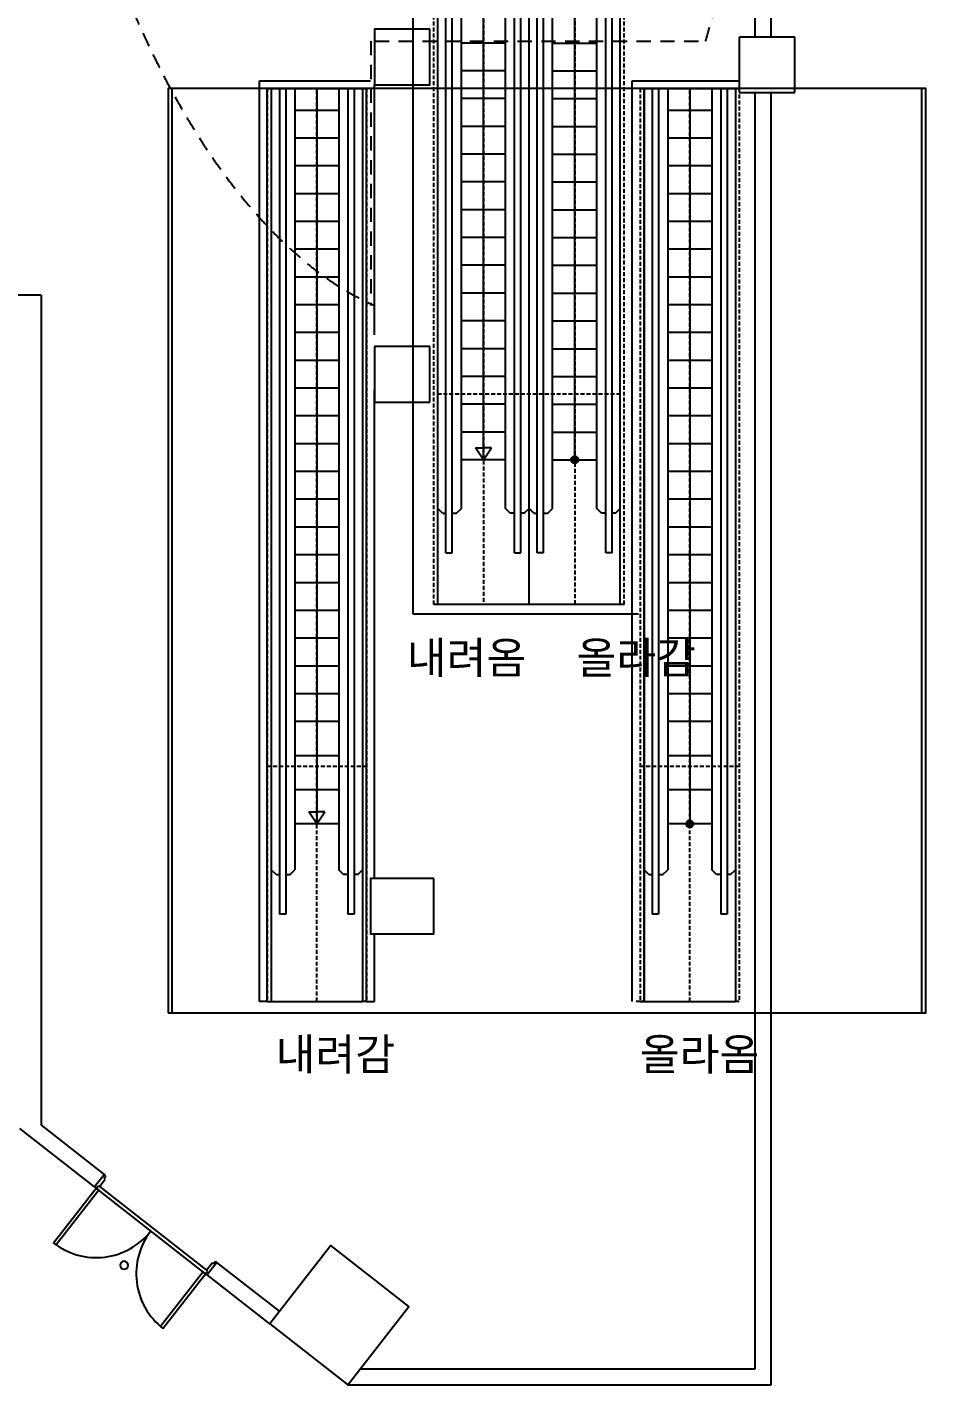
# Model space of a CAD drawing. Header units: millimetres. Extents: x -7718 to 414843, y 91724 to 341395.
# Drawn here: x 384176 to 395504, y 154179 to 171284 of the extents above; entities that cross this region are included whole.
import ezdxf
from ezdxf.enums import TextEntityAlignment as Align
from ezdxf.xclip import XClip

# ---------------------------------------------------------------- set-up
doc = ezdxf.new("R2010")
doc.units = ezdxf.units.MM
doc.header["$LTSCALE"] = 200
doc.header["$MEASUREMENT"] = 0
doc.linetypes.add('HID', pattern=[5, 3, -2])
doc.linetypes.add('HIDDEN2', pattern=[0.188, 0.125, -0.063])
doc.layers.add('e-plan', color=9, linetype='CONTINUOUS')
doc.styles.add('kiahn', font='HY울릉도L.TTF')

# ---------------------------------------------------------------- blocks, each defined once
blk = doc.blocks.new('A$C206C7AD2')
at = {"layer": 'e-plan', "linetype": 'HIDDEN2', "ltscale": 2}
for p, q in [((19000, 2400), (0, 2400)), ((0, 2400), (0, 2350)), ((19000, 2400), (19000, 2350)), ((3490, 2350), (3490, 50)), ((16350, 2350), (16350, 50)), ((0, 1775), (19000, 1775)), ((0, 625), (19000, 625)), ((0, 50), (0, 0)), ((19000, 50), (19000, 0)), ((19000, 0), (0, 0))]:
    blk.add_line(p, q, dxfattribs=at)
at = {"layer": 'e-plan'}
for p, q in [((19000, 2350), (0, 2350)), ((0, 2350), (0, 50)), ((18350, 2247), (1090, 2247)), ((1090, 2167), (1090, 2247)), ((1590, 2290), (1650, 2350)), ((1590, 2290), (1590, 2247)), ((17850, 2290), (17790, 2350)), ((17850, 2290), (17850, 2247)), ((18350, 2247), (18350, 2167)), ((19000, 2350), (19000, 50)), ((18350, 2167), (1090, 2167)), ((1590, 2167), (1590, 2112)), ((1590, 2112), (1650, 2052)), ((17850, 2112), (17790, 2052)), ((17850, 2167), (17850, 2112)), ((17790, 2052), (1650, 2052)), ((2666, 1497), (2666, 2052)), ((3096, 1497), (3096, 2052)), ((3526, 1497), (3526, 2052)), ((3876, 1497), (3876, 2052)), ((4226, 1497), (4226, 2052)), ((4576, 1497), (4576, 2052)), ((4926, 1497), (4926, 2052)), ((5276, 1497), (5276, 2052)), ((5626, 1497), (5626, 2052)), ((5976, 1497), (5976, 2052)), ((6326, 1497), (6326, 2052)), ((6676, 1497), (6676, 2052)), ((7026, 1497), (7026, 2052)), ((7376, 1497), (7376, 2052)), ((7726, 1497), (7726, 2052)), ((8076, 1497), (8076, 2052)), ((8426, 1497), (8426, 2052)), ((8776, 1497), (8776, 2052)), ((9126, 1497), (9126, 2052)), ((9476, 1497), (9476, 2052)), ((9826, 1497), (9826, 2052)), ((10176, 1497), (10176, 2052)), ((10526, 1497), (10526, 2052)), ((10876, 1497), (10876, 2052)), ((11226, 1497), (11226, 2052)), ((11576, 1497), (11576, 2052)), ((11926, 1497), (11926, 2052)), ((12276, 1497), (12276, 2052)), ((12626, 1497), (12626, 2052)), ((12976, 1497), (12976, 2052)), ((13326, 1497), (13326, 2052)), ((13676, 1497), (13676, 2052)), ((14026, 1497), (14026, 2052)), ((14376, 1497), (14376, 2052)), ((14726, 1497), (14726, 2052)), ((15076, 1497), (15076, 2052)), ((15426, 1497), (15426, 2052)), ((15776, 1497), (15776, 2052)), ((16126, 1497), (16126, 2052)), ((16476, 1497), (16476, 2052)), ((16826, 1497), (16826, 2052)), ((17176, 1497), (17176, 2052)), ((2666, 1775), (2817, 1875)), ((17176, 1775), (2666, 1775)), ((2666, 1775), (2817, 1675)), ((2817, 1875), (2817, 1775)), ((2817, 1675), (2817, 1775)), ((18350, 1382), (1090, 1382)), ((1090, 1302), (1090, 1382)), ((1590, 1437), (1650, 1497)), ((1590, 1382), (1590, 1437)), ((17790, 1497), (1650, 1497)), ((17850, 1437), (17790, 1497)), ((17850, 1382), (17850, 1437)), ((18350, 1382), (18350, 1302)), ((19000, 1200), (0, 1200)), ((18350, 1302), (1090, 1302)), ((1590, 1260), (1590, 1302)), ((1590, 1260), (1650, 1200)), ((1590, 1140), (1650, 1200)), ((17850, 1260), (17790, 1200)), ((17850, 1140), (17790, 1200)), ((17850, 1260), (17850, 1302)), ((18350, 1097), (1090, 1097)), ((1090, 1097), (1090, 1017)), ((1590, 1140), (1590, 1097)), ((17850, 1140), (17850, 1097)), ((18350, 1017), (18350, 1097)), ((18350, 1017), (1090, 1017)), ((1590, 1017), (1590, 962)), ((1590, 962), (1650, 902)), ((17790, 902), (1650, 902)), ((2666, 902), (2666, 347)), ((3096, 902), (3096, 347)), ((3526, 902), (3526, 347)), ((3876, 902), (3876, 347)), ((4226, 902), (4226, 347)), ((4576, 902), (4576, 347)), ((4926, 902), (4926, 347)), ((5276, 902), (5276, 347)), ((5626, 902), (5626, 347)), ((5976, 902), (5976, 347)), ((6326, 902), (6326, 347)), ((6676, 902), (6676, 347)), ((7026, 902), (7026, 347)), ((7376, 902), (7376, 347)), ((7726, 902), (7726, 347)), ((8076, 902), (8076, 347)), ((8426, 902), (8426, 347)), ((8776, 902), (8776, 347)), ((9126, 902), (9126, 347)), ((9476, 902), (9476, 347)), ((9826, 902), (9826, 347)), ((10176, 902), (10176, 347)), ((10526, 902), (10526, 347)), ((10876, 902), (10876, 347)), ((11226, 902), (11226, 347)), ((11576, 902), (11576, 347)), ((11926, 902), (11926, 347)), ((12276, 902), (12276, 347)), ((12626, 902), (12626, 347)), ((12976, 902), (12976, 347)), ((13326, 902), (13326, 347)), ((13676, 902), (13676, 347)), ((14026, 902), (14026, 347)), ((14376, 902), (14376, 347)), ((14726, 902), (14726, 347)), ((15076, 902), (15076, 347)), ((15426, 902), (15426, 347)), ((15776, 902), (15776, 347)), ((16126, 902), (16126, 347)), ((16476, 902), (16476, 347)), ((16826, 902), (16826, 347)), ((17176, 902), (17176, 347)), ((17850, 962), (17790, 902)), ((17850, 1017), (17850, 962)), ((17176, 625), (17025, 725)), ((17025, 725), (17025, 625)), ((17176, 625), (2666, 625)), ((17176, 625), (17025, 525)), ((17025, 525), (17025, 625)), ((1590, 287), (1650, 347)), ((17790, 347), (1650, 347)), ((17850, 287), (17790, 347)), ((18350, 232), (1090, 232)), ((1090, 232), (1090, 152)), ((1590, 232), (1590, 287)), ((17850, 232), (17850, 287)), ((18350, 152), (18350, 232)), ((19000, 50), (0, 50)), ((18350, 152), (1090, 152)), ((1590, 110), (1590, 152)), ((1590, 110), (1650, 50)), ((17850, 110), (17790, 50)), ((17850, 110), (17850, 152))]:
    blk.add_line(p, q, dxfattribs=at)
for centre, radius in [((17176, 1775), 45), ((17176, 1775), 30), ((17176, 1775), 15), ((2666, 625), 45), ((2666, 625), 30), ((2666, 625), 15)]:
    blk.add_circle(centre, radius, dxfattribs=at)
blk = doc.blocks.new('A$C5B605DC2')
at = {"layer": 'e-plan', "linetype": 'HIDDEN2', "ltscale": 2}
for p, q in [((0, 14000), (0, 0)), ((0, 14000), (50, 14000)), ((625, 0), (625, 14000)), ((1200, 14000), (1250, 14000)), ((1250, 14000), (1250, 0)), ((0, 2965), (1250, 2965)), ((0, 0), (50, 0)), ((1250, 0), (1200, 0))]:
    blk.add_line(p, q, dxfattribs=at)
at = {"layer": 'e-plan'}
for p, q in [((50, 14000), (50, 0)), ((50, 14000), (1200, 14000)), ((1200, 14000), (1200, 0)), ((152, 13305), (232, 13305)), ((152, 13305), (152, 1100)), ((232, 13305), (232, 1100)), ((1017, 13305), (1097, 13305)), ((1017, 13305), (1017, 1100)), ((1097, 13305), (1097, 1100)), ((110, 12805), (50, 12745)), ((110, 12805), (152, 12805)), ((232, 12805), (287, 12805)), ((287, 12805), (347, 12745)), ((347, 12745), (347, 1660)), ((962, 12805), (902, 12745)), ((902, 12745), (902, 1660)), ((1017, 12805), (962, 12805)), ((1140, 12805), (1097, 12805)), ((1140, 12805), (1200, 12745)), ((902, 12276), (347, 12276)), ((625, 12276), (625, 2237)), ((902, 11926), (347, 11926)), ((902, 11576), (347, 11576)), ((902, 11226), (347, 11226)), ((902, 10876), (347, 10876)), ((902, 10526), (347, 10526)), ((902, 10176), (347, 10176)), ((902, 9826), (347, 9826)), ((902, 9476), (347, 9476)), ((902, 9126), (347, 9126)), ((902, 8776), (347, 8776)), ((902, 8426), (347, 8426)), ((902, 8076), (347, 8076)), ((902, 7726), (347, 7726)), ((902, 7376), (347, 7376)), ((902, 7026), (347, 7026)), ((902, 6676), (347, 6676)), ((902, 6326), (347, 6326)), ((902, 5976), (347, 5976)), ((902, 5626), (347, 5626)), ((902, 5276), (347, 5276)), ((902, 4926), (347, 4926)), ((902, 4576), (347, 4576)), ((902, 4226), (347, 4226)), ((902, 3876), (347, 3876)), ((902, 3526), (347, 3526)), ((902, 3096), (347, 3096)), ((902, 2666), (347, 2666)), ((902, 2237), (347, 2237)), ((625, 2237), (525, 2387)), ((525, 2387), (625, 2387)), ((625, 2237), (725, 2387)), ((725, 2387), (625, 2387)), ((110, 1600), (50, 1660)), ((110, 1600), (152, 1600)), ((232, 1600), (287, 1600)), ((287, 1600), (347, 1660)), ((962, 1600), (902, 1660)), ((1017, 1600), (962, 1600)), ((1140, 1600), (1097, 1600)), ((1140, 1600), (1200, 1660)), ((232, 1100), (152, 1100)), ((1097, 1100), (1017, 1100)), ((50, 0), (1200, 0))]:
    blk.add_line(p, q, dxfattribs=at)
for radius in [45, 30, 15]:
    blk.add_circle((625, 12276), radius, dxfattribs=at)
blk = doc.blocks.new('A$C57DA4905')
at = {"layer": 'e-plan', "linetype": 'HIDDEN2', "ltscale": 2}
for p, q in [((0, 14000), (0, 0)), ((0, 14000), (50, 14000)), ((625, 0), (625, 14000)), ((1200, 14000), (1250, 14000)), ((1250, 14000), (1250, 0)), ((0, 2965), (1250, 2965)), ((0, 0), (50, 0)), ((1250, 0), (1200, 0))]:
    blk.add_line(p, q, dxfattribs=at)
at = {"layer": 'e-plan'}
for p, q in [((50, 14000), (50, 0)), ((50, 14000), (1200, 14000)), ((1200, 14000), (1200, 0)), ((152, 13305), (232, 13305)), ((152, 13305), (152, 1100)), ((232, 13305), (232, 1100)), ((1017, 13305), (1097, 13305)), ((1017, 13305), (1017, 1100)), ((1097, 13305), (1097, 1100)), ((110, 12805), (50, 12745)), ((110, 12805), (152, 12805)), ((232, 12805), (287, 12805)), ((287, 12805), (347, 12745)), ((347, 12745), (347, 1660)), ((962, 12805), (902, 12745)), ((902, 12745), (902, 1660)), ((1017, 12805), (962, 12805)), ((1140, 12805), (1097, 12805)), ((1140, 12805), (1200, 12745)), ((902, 12276), (347, 12276)), ((625, 12276), (525, 12125)), ((625, 12276), (625, 2237)), ((625, 12276), (725, 12125)), ((525, 12125), (625, 12125)), ((725, 12125), (625, 12125)), ((902, 11926), (347, 11926)), ((902, 11576), (347, 11576)), ((902, 11226), (347, 11226)), ((902, 10876), (347, 10876)), ((902, 10526), (347, 10526)), ((902, 10176), (347, 10176)), ((902, 9826), (347, 9826)), ((902, 9476), (347, 9476)), ((902, 9126), (347, 9126)), ((902, 8776), (347, 8776)), ((902, 8426), (347, 8426)), ((902, 8076), (347, 8076)), ((902, 7726), (347, 7726)), ((902, 7376), (347, 7376)), ((902, 7026), (347, 7026)), ((902, 6676), (347, 6676)), ((902, 6326), (347, 6326)), ((902, 5976), (347, 5976)), ((902, 5626), (347, 5626)), ((902, 5276), (347, 5276)), ((902, 4926), (347, 4926)), ((902, 4576), (347, 4576)), ((902, 4226), (347, 4226)), ((902, 3876), (347, 3876)), ((902, 3526), (347, 3526)), ((902, 3096), (347, 3096)), ((902, 2666), (347, 2666)), ((902, 2237), (347, 2237)), ((110, 1600), (50, 1660)), ((110, 1600), (152, 1600)), ((232, 1600), (287, 1600)), ((287, 1600), (347, 1660)), ((962, 1600), (902, 1660)), ((1017, 1600), (962, 1600)), ((1140, 1600), (1097, 1600)), ((1140, 1600), (1200, 1660)), ((232, 1100), (152, 1100)), ((1097, 1100), (1017, 1100)), ((50, 0), (1200, 0))]:
    blk.add_line(p, q, dxfattribs=at)
for radius in [45, 30, 15]:
    blk.add_circle((625, 2237), radius, dxfattribs=at)

msp = doc.modelspace()

# ---------------------------------------------------------------- linework, layer by layer
at = {"layer": 'e-plan'}
for p, q in [((393553, 171159), (393553, 185959)), ((393353, 171159), (393353, 185759)), ((387103, 170609), (388503, 170609)), ((387103, 159009), (387103, 170609)), ((388553, 167409), (388553, 170559)), ((391803, 170609), (393153, 170609)), ((391803, 159009), (391803, 170609)), ((387203, 170509), (388453, 170509)), ((387203, 159009), (387203, 170509)), ((388453, 159009), (388453, 170509)), ((391903, 170509), (393153, 170509)), ((391953, 159009), (391953, 170509)), ((393353, 154381), (393353, 170459)), ((393553, 154181), (393553, 170459)), ((384353, 167909), (366603, 167909)), ((384353, 167909), (384353, 157453)), ((388553, 160559), (388553, 166709)), ((388553, 159009), (388553, 159859)), ((387203, 159009), (387103, 159009)), ((388453, 159009), (388553, 159009)), ((391953, 159009), (391853, 159009)), ((385027, 156672), (384085, 157409)), ((385151, 156830), (384353, 157453)), ((385151, 156830), (385027, 156672)), ((385151, 156830), (385027, 156672)), ((385047, 156657), (385072, 156688)), ((385072, 156688), (385088, 156676)), ((385088, 156676), (385161, 156771)), ((385146, 156783), (385170, 156814)), ((385161, 156771), (385146, 156783)), ((385170, 156814), (385151, 156830)), ((384508, 155967), (385047, 156657)), ((385079, 156632), (384540, 155943)), ((385027, 156672), (385047, 156657)), ((386426, 155579), (385047, 156657)), ((385047, 156657), (385079, 156632)), ((385088, 156676), (386435, 155623)), ((384540, 155943), (384508, 155967)), ((386435, 155623), (386509, 155718)), ((386569, 155722), (386446, 155564)), ((386569, 155722), (386446, 155564)), ((386509, 155718), (386525, 155706)), ((386525, 155706), (386549, 155737)), ((386549, 155737), (386569, 155722)), ((387356, 155107), (386569, 155722)), ((386395, 155604), (385856, 154915)), ((385887, 154890), (386426, 155579)), ((386426, 155579), (386395, 155604)), ((386426, 155579), (386451, 155611)), ((386446, 155564), (386426, 155579)), ((386451, 155611), (386435, 155623)), ((387234, 154948), (386446, 155564)), ((385856, 154915), (385887, 154890)), ((388377, 154381), (393353, 154381)), ((388216, 154181), (393553, 154181))]:
    msp.add_line(p, q, dxfattribs=at)
at = {"layer": 'e-plan', "linetype": 'HID', "ltscale": 0.3}
for p, q in [((388508, 171109), (388508, 167775)), ((388558, 171109), (392729, 171109))]:
    msp.add_line(p, q, dxfattribs=at)
at = {"layer": 'e-plan', "ltscale": 0.5}
for p, q in [((393853, 171159), (393153, 171159)), ((393153, 171159), (393153, 170459)), ((393853, 170459), (393853, 171159)), ((393153, 170459), (393853, 170459)), ((389253, 167259), (388553, 167259)), ((388553, 167259), (388553, 166559)), ((389253, 166559), (389253, 167259)), ((388553, 166559), (389253, 166559))]:
    msp.add_line(p, q, dxfattribs=at)
at = {"layer": 'e-plan'}
for points in [[(389253, 171259), (388553, 171259), (388553, 170559), (389253, 170559), (389253, 171259)], [(389303, 160559), (388503, 160559), (388503, 159859), (389303, 159859), (389303, 160559)]]:
    msp.add_lwpolyline(points, dxfattribs=at)
at = {"layer": 'e-plan', "ltscale": 0.5}
msp.add_lwpolyline([(387234, 154948), (388219, 154179), (388988, 155164), (388003, 155933)], close=True, dxfattribs=at)
at = {"layer": 'e-plan'}
for centre, radius, start, end in [((385047, 156657), 875, 232, 322.0001), ((386426, 155579), 875, 141.9999, 232), ((385398, 155685), 50, 112, 292), ((385398, 155685), 50, 292, 112)]:
    msp.add_arc(centre, radius, start, end, dxfattribs=at)
at = {"layer": 'e-plan', "linetype": 'HID', "ltscale": 0.3}
for points, knots in [([(388603, 185335), (388522, 185362), (388442, 185384), (388263, 185424), (388164, 185439), (387967, 185457), (387869, 185460), (387674, 185451), (387578, 185440), (387383, 185404), (387285, 185379), (387090, 185314), (386994, 185275), (386804, 185182), (386710, 185128), (386526, 185007), (386435, 184939), (386257, 184790), (386169, 184708), (385999, 184531), (385916, 184436), (385753, 184233), (385675, 184125), (385522, 183896), (385448, 183775), (385305, 183521), (385237, 183388), (385105, 183111), (385043, 182967), (384923, 182668), (384866, 182513), (384760, 182194), (384709, 182029), (384616, 181691), (384572, 181517), (384492, 181162), (384455, 180980), (384389, 180609), (384360, 180421), (384309, 180036), (384286, 179841), (384250, 179446), (384235, 179245), (384213, 178840), (384206, 178636), (384199, 178223), (384200, 178015), (384208, 177598), (384216, 177388), (384240, 176966), (384255, 176755), (384293, 176333), (384316, 176122), (384370, 175700), (384400, 175490), (384468, 175072), (384505, 174864), (384587, 174451), (384631, 174246), (384727, 173840), (384778, 173639), (384887, 173242), (384944, 173047), (385066, 172661), (385130, 172472), (385264, 172099), (385333, 171917), (385478, 171560), (385554, 171385), (385709, 171045), (385790, 170879), (385955, 170557), (386040, 170402), (386215, 170100), (386304, 169955), (386487, 169675), (386580, 169540), (386769, 169284), (386866, 169161), (387061, 168929), (387160, 168819), (387361, 168613), (387462, 168516), (387667, 168336), (387769, 168252), (387976, 168100), (388080, 168030), (388289, 167906), (388393, 167850), (388518, 167793), (388538, 167784), (388558, 167775)], [2.913167, 2.913167, 2.913167, 2.913167, 2.967448, 2.967448, 3.035182, 3.035182, 3.102916, 3.102916, 3.17065, 3.17065, 3.241039, 3.241039, 3.311427, 3.311427, 3.381816, 3.381816, 3.452205, 3.452205, 3.522593, 3.522593, 3.592982, 3.592982, 3.663371, 3.663371, 3.73376, 3.73376, 3.804148, 3.804148, 3.874537, 3.874537, 3.944926, 3.944926, 4.015314, 4.015314, 4.085703, 4.085703, 4.156092, 4.156092, 4.226481, 4.226481, 4.296869, 4.296869, 4.367258, 4.367258, 4.437647, 4.437647, 4.508035, 4.508035, 4.578424, 4.578424, 4.648813, 4.648813, 4.719202, 4.719202, 4.78959, 4.78959, 4.859979, 4.859979, 4.930368, 4.930368, 5.000756, 5.000756, 5.071145, 5.071145, 5.141534, 5.141534, 5.211923, 5.211923, 5.282311, 5.282311, 5.3527, 5.3527, 5.423089, 5.423089, 5.493477, 5.493477, 5.563866, 5.563866, 5.634255, 5.634255, 5.704644, 5.704644, 5.775032, 5.775032, 5.845421, 5.845421, 5.91581, 5.91581, 5.986198, 5.986198, 5.999623, 5.999623, 5.999623, 5.999623]), ([(392729, 171109), (392730, 171110), (392730, 171112), (392776, 171276), (392819, 171442), (392898, 171782), (392934, 171956), (392999, 172310), (393029, 172491), (393081, 172858), (393104, 173045), (393143, 173423), (393159, 173614), (393184, 174002), (393193, 174198), (393204, 174593), (393206, 174792), (393203, 175192), (393198, 175394), (393181, 175798), (393169, 176001), (393138, 176407), (393119, 176610), (393074, 177016), (393049, 177219), (392990, 177623), (392958, 177825), (392887, 178225), (392848, 178424), (392763, 178819), (392718, 179015), (392621, 179402), (392569, 179594), (392460, 179972), (392403, 180159), (392282, 180526), (392219, 180706), (392125, 180959), (392096, 181034), (392067, 181109)], [0.866942, 0.866942, 0.866942, 0.866942, 0.867699, 0.867699, 0.935433, 0.935433, 1.003167, 1.003167, 1.070901, 1.070901, 1.138635, 1.138635, 1.206368, 1.206368, 1.274102, 1.274102, 1.341836, 1.341836, 1.40957, 1.40957, 1.477304, 1.477304, 1.545038, 1.545038, 1.612772, 1.612772, 1.680505, 1.680505, 1.748239, 1.748239, 1.815973, 1.815973, 1.883707, 1.883707, 1.951441, 1.951441, 2.019175, 2.019175, 2.048104, 2.048104, 2.048104, 2.048104])]:
    msp.add_open_spline(points, degree=3, knots=knots, dxfattribs=at)

# ---------------------------------------------------------------- block references
at = {"layer": 'e-plan'}
ref = msp.add_blockref('A$C206C7AD2', (389303, 183009), dxfattribs=dict(at, rotation=270))
XClip(ref).set_block_clipping_path([(19122.787123519, -262.8544410318), (8802.5772067979, -262.8544410318), (8424.6753422488, 998.8290586807), (7962.0805846839, 1079.4893976003), (8766.7604679186, 1320.5086613894), (8304.1657103528, 1401.1690002978), (7951.2712912788, 2579.3612969108), (19122.787123519, 2579.3612969108)])
ref = msp.add_blockref('A$C5B605DC2', (387203, 159009), dxfattribs=at)
XClip(ref).set_block_clipping_path([(-1251.1353188008, -145.497402431), (8251.7168590911, 11500.0024749548)])
ref = msp.add_blockref('A$C57DA4905', (391903, 159009), dxfattribs=at)
XClip(ref).set_block_clipping_path([(-5901.1353188008, -145.497402431), (3601.7168590911, 11500.0024749548)])

# ---------------------------------------------------------------- texts
at = {"layer": 'e-plan', "style": 'kiahn'}
for s, p in [('내려옴', (390467, 163139)), ('올라감', (392606, 163139)), ('내려감', (388814, 158144)), ('올라옴', (393404, 158144))]:
    msp.add_text(s, height=400, dxfattribs=at).set_placement(p, align=Align.RIGHT)

doc.saveas('drawing.dxf')
